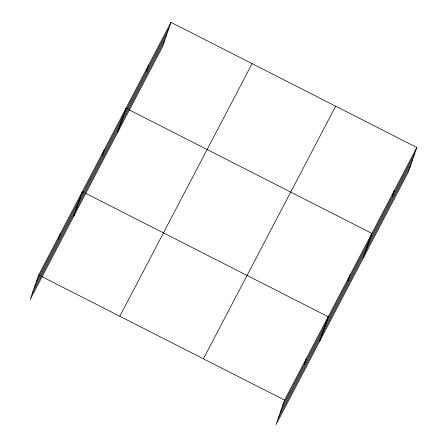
<?xml version="1.0" encoding="UTF-8"?>
<svg xmlns="http://www.w3.org/2000/svg" width="447" height="447" viewBox="0 0 447 447"><rect width="100%" height="100%" fill="white"/><g stroke="black" fill="none" stroke-linecap="round" stroke-linejoin="round"><path stroke-width="0.67" d="M170.961 22.35L38.677 274.972L30.178 299.518L162.462 46.896L170.961 22.35L416.822 147.482L408.323 172.028L276.039 424.65L284.538 400.104L416.822 147.482M58.468 239.173L60.507 233.289M73.833 216.152L82.332 191.607L83.561 192.232M102.123 155.807L104.157 149.924M117.488 132.787L125.987 108.241L127.216 108.867M146.437 71.179L148.477 65.296M304.329 364.305L306.363 358.421M319.689 341.284L328.193 316.739L85.405 193.171M347.978 280.94L350.018 275.056M363.344 257.919L371.843 233.373L129.06 109.806M392.293 196.311L394.332 190.428M36.643 280.856L168.927 28.234M34.508 287.013L166.792 34.391M32.313 293.361L164.597 40.738M119.813 316.264L252.097 63.642M203.402 358.812L335.686 106.19M282.498 405.988L414.782 153.366M280.37 412.145L412.648 159.523M278.168 418.493L410.452 165.871M38.677 274.972L39.906 275.598M41.75 276.537L284.538 400.104"/></g></svg>
